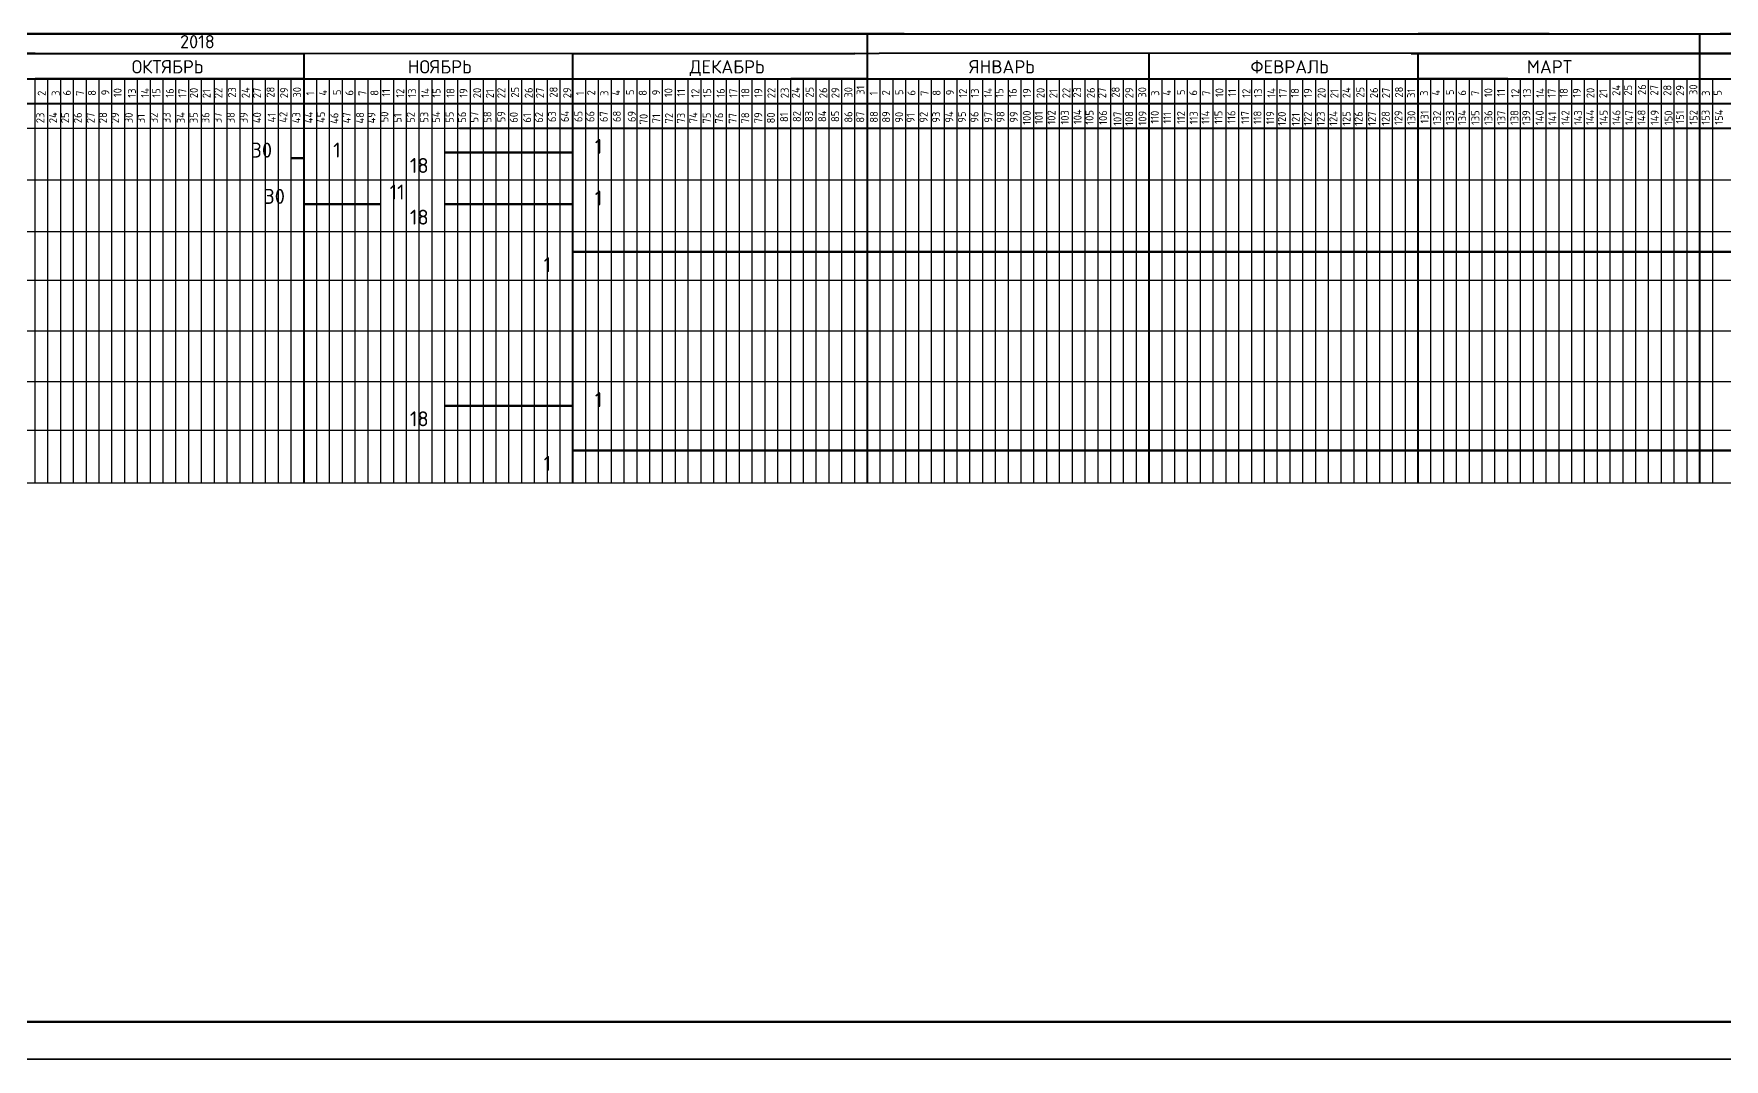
# Model space of a CAD drawing. Header units: millimetres. Extents: x -782 to 10910, y 3841 to 13237.
# Drawn here: x 244.6 to 470.3, y 4163.8 to 4300.7 of the extents above; entities that cross this region are included whole.
import ezdxf

# ---------------------------------------------------------------- set-up
doc = ezdxf.new("R2010")
doc.units = ezdxf.units.MM
doc.layers.add('05', color=7, linetype='Continuous', lineweight=50)
doc.layers.add('Штампы&Таблицы', color=1, linetype='Continuous', lineweight=70)
doc.layers.add('1STAIR2D', color=30, linetype='Continuous')
doc.layers.add('A0-08', color=101, linetype='Continuous')
doc.styles.add('GOST-2.304_Type-B', font='GOST_Common.ttf')
doc.styles.get("Standard").update_dxf_attribs({"font": 'isocpeur.ttf'})

msp = doc.modelspace()

# ---------------------------------------------------------------- linework, layer by layer
at = {"lineweight": 50}
for p, q in [((299.51445, 4284.834317), (316.614175, 4284.834317)), ((278.994779, 4284.108572), (280.704752, 4284.108572)), ((280.704752, 4277.932654), (290.964587, 4277.932654)), ((299.51445, 4277.932731), (316.614175, 4277.932731)), ((316.614175, 4271.583082), (585.079337, 4271.583082)), ((299.514575, 4251.009559), (316.6143, 4251.009559)), ((316.614273, 4245.060065), (482.481512, 4245.060065))]:
    msp.add_line(p, q, dxfattribs=at)
at = {"lineweight": 30}
for p, q in [((157.457161, 4281.186701), (950.5617, 4281.189941)), ((157.457129, 4274.284535), (950.5617, 4274.287774)), ((157.457161, 4267.793697), (950.5617, 4267.796936)), ((157.457161, 4261.02864), (950.5617, 4261.031579)), ((157.457161, 4254.263583), (950.5617, 4254.266522)), ((157.457161, 4254.263583), (950.5617, 4254.266522)), ((157.457161, 4247.761578), (950.5617, 4247.764517)), ((157.457161, 4240.733469), (950.5617, 4240.736408)), ((157.457161, 4240.733469), (950.5617, 4240.733469))]:
    msp.add_line(p, q, dxfattribs=at)
at = {"layer": '05'}
for p, q in [((231.742372, 4300.700227), (360.826029, 4300.700227)), ((231.742372, 4300.700227), (360.826029, 4300.700227)), ((429.472363, 4300.700227), (446.961224, 4300.700227)), ((429.472363, 4300.700227), (446.961224, 4300.700227)), ((207.175932, 4298.079146), (244.795328, 4298.079146)), ((244.795328, 4298.079146), (280.704752, 4298.047202)), ((316.614175, 4298.047202), (354.233571, 4298.079146)), ((469.810245, 4298.079146), (428.550137, 4298.079146)), ((244.795328, 4294.706461), (280.704752, 4294.706461)), ((345.683708, 4294.706461), (355.943544, 4294.706461)), ((429.472363, 4294.706461), (441.442171, 4294.706461))]:
    msp.add_line(p, q, dxfattribs=at)
at = {"layer": '1STAIR2D', "color": 0, "lineweight": 100}
msp.add_line((146.107131, 4168.787824), (961.107131, 4168.787824), dxfattribs=at)
at = {"layer": '1STAIR2D', "color": 0}
msp.add_line((126.107131, 4163.787824), (966.107131, 4163.787824), dxfattribs=at)
at = {"layer": 'A0-08', "color": 0, "lineweight": 40}
for p, q in [((207.753531, 4300.700227), (469.810245, 4300.700227)), ((207.753531, 4300.700227), (469.810245, 4300.700227)), ((207.753531, 4300.700227), (469.810245, 4300.700227)), ((207.753531, 4300.700227), (469.810245, 4300.700227)), ((231.742372, 4300.700227), (950.5617, 4300.700227)), ((231.742372, 4300.700227), (950.5617, 4300.700227)), ((260.661326, 4300.700227), (950.5617, 4300.700227)), ((260.661326, 4300.700227), (950.5617, 4300.700227)), ((355.943544, 4240.734204), (355.943544, 4300.700227)), ((467.091759, 4240.734616), (467.091759, 4300.700227)), ((499.001816, 4300.700227), (469.810245, 4300.700227)), ((499.001816, 4300.700227), (469.810245, 4300.700227)), ((226.027069, 4298.079146), (950.5617, 4298.255806)), ((226.027069, 4298.079146), (950.5617, 4298.255806)), ((280.704752, 4240.733926), (280.704752, 4298.047202)), ((316.614175, 4240.734059), (316.614175, 4298.047202)), ((393.56294, 4240.734344), (393.56294, 4298.047202)), ((429.472363, 4240.734477), (429.472363, 4298.047202)), ((429.472363, 4240.734477), (429.472363, 4298.047202)), ((469.810245, 4298.079146), (499.001816, 4298.079146)), ((207.175932, 4294.706461), (499.001816, 4294.706461)), ((207.175932, 4294.706461), (499.001816, 4294.706461)), ((233.736564, 4294.706461), (503.001183, 4294.706461)), ((233.736564, 4294.706461), (503.001183, 4294.706461)), ((265.549074, 4294.706461), (503.001183, 4294.706461)), ((265.549074, 4294.706461), (503.001183, 4294.706461)), ((301.458498, 4294.706461), (503.001183, 4294.706461)), ((301.458498, 4294.706461), (950.5617, 4294.706461)), ((207.175932, 4291.397664), (950.5617, 4291.397664)), ((301.458498, 4288.088867), (950.5617, 4288.088867))]:
    msp.add_line(p, q, dxfattribs=at)
at = {"layer": 'A0-08', "color": 0, "lineweight": 25}
for p, q in [((244.795328, 4240.733792), (244.795328, 4294.706461)), ((246.505301, 4240.733799), (246.505301, 4294.706461)), ((248.215273, 4240.733805), (248.215273, 4294.706461)), ((249.925246, 4240.733811), (249.925246, 4294.706461)), ((251.635218, 4240.733818), (251.635218, 4294.706461)), ((253.345191, 4240.733824), (253.345191, 4294.706461)), ((255.055163, 4240.73383), (255.055163, 4294.706461)), ((256.765136, 4240.733837), (256.765136, 4294.706461)), ((258.475108, 4240.733843), (258.475108, 4294.706461)), ((260.185081, 4240.733849), (260.185081, 4294.706461)), ((261.895053, 4240.733856), (261.895053, 4294.706461)), ((263.605026, 4240.733862), (263.605026, 4294.706461)), ((265.314999, 4240.733868), (265.314999, 4294.706461)), ((267.024971, 4240.733875), (267.024971, 4294.706461)), ((268.734944, 4240.733881), (268.734944, 4294.706461)), ((270.444916, 4240.733887), (270.444916, 4294.706461)), ((272.154889, 4240.733894), (272.154889, 4294.706461)), ((273.864861, 4240.7339), (273.864861, 4294.706461)), ((275.574834, 4240.733906), (275.574834, 4294.706461)), ((277.284806, 4240.733913), (277.284806, 4294.706461)), ((278.994779, 4240.733919), (278.994779, 4294.706461)), ((280.704752, 4240.733926), (280.704752, 4294.706461)), ((280.704752, 4240.733926), (280.704752, 4294.706461)), ((282.414724, 4240.733932), (282.414724, 4294.706461)), ((284.124697, 4240.733938), (284.124697, 4294.706461)), ((285.834669, 4240.733945), (285.834669, 4294.706461)), ((287.544642, 4240.733951), (287.544642, 4294.706461)), ((289.254614, 4240.733957), (289.254614, 4294.706461)), ((290.964587, 4240.733964), (290.964587, 4294.706461)), ((292.674559, 4240.73397), (292.674559, 4294.706461)), ((294.384532, 4240.733976), (294.384532, 4294.706461)), ((296.094504, 4240.733983), (296.094504, 4294.706461)), ((297.804477, 4240.733989), (297.804477, 4294.706461)), ((299.51445, 4240.733995), (299.51445, 4294.706461)), ((301.224422, 4240.734002), (301.224422, 4294.706461)), ((302.934395, 4240.734008), (302.934395, 4294.706461)), ((304.644367, 4240.734014), (304.644367, 4294.706461)), ((306.35434, 4240.734021), (306.35434, 4294.706461)), ((308.064312, 4240.734027), (308.064312, 4294.706461)), ((309.774285, 4240.734033), (309.774285, 4294.706461)), ((311.484257, 4240.73404), (311.484257, 4294.706461)), ((313.19423, 4240.734046), (313.19423, 4294.706461)), ((314.904203, 4240.734052), (314.904203, 4294.706461)), ((316.614175, 4240.734059), (316.614175, 4294.706461)), ((316.614175, 4240.734059), (316.614175, 4294.706461)), ((318.324148, 4240.734065), (318.324148, 4294.706461)), ((320.03412, 4240.734071), (320.03412, 4294.706461)), ((321.744093, 4240.734078), (321.744093, 4294.706461)), ((323.454065, 4240.734084), (323.454065, 4294.706461)), ((325.164038, 4240.73409), (325.164038, 4294.706461)), ((326.87401, 4240.734097), (326.87401, 4294.706461)), ((328.583983, 4240.734103), (328.583983, 4294.706461)), ((330.293955, 4240.734109), (330.293955, 4294.706461)), ((332.003928, 4240.734116), (332.003928, 4294.706461)), ((333.713901, 4240.734122), (333.713901, 4294.706461)), ((335.423873, 4240.734128), (335.423873, 4294.706461)), ((337.133846, 4240.734135), (337.133846, 4294.706461)), ((338.843818, 4240.734141), (338.843818, 4294.706461)), ((340.553791, 4240.734147), (340.553791, 4294.706461)), ((342.263763, 4240.734154), (342.263763, 4294.706461)), ((343.973736, 4240.73416), (343.973736, 4294.706461)), ((345.683708, 4240.734166), (345.683708, 4294.706461)), ((347.393681, 4240.734173), (347.393681, 4294.706461)), ((349.103654, 4240.734179), (349.103654, 4294.706461)), ((350.813626, 4240.734185), (350.813626, 4294.706461)), ((352.523599, 4240.734192), (352.523599, 4294.706461)), ((354.233571, 4240.734198), (354.233571, 4294.706461)), ((355.943544, 4240.734204), (355.943544, 4294.706461)), ((357.653516, 4240.734211), (357.653516, 4294.706461)), ((359.363489, 4240.734217), (359.363489, 4294.706461)), ((361.073461, 4240.734223), (361.073461, 4294.706461)), ((362.783434, 4240.73423), (362.783434, 4294.706461)), ((364.493406, 4240.734236), (364.493406, 4294.706461)), ((366.203379, 4240.734242), (366.203379, 4294.706461)), ((367.913352, 4240.734249), (367.913352, 4294.706461)), ((369.623324, 4240.734255), (369.623324, 4294.706461)), ((371.333297, 4240.734261), (371.333297, 4294.706461)), ((373.043269, 4240.734268), (373.043269, 4294.706461)), ((374.753242, 4240.734274), (374.753242, 4294.706461)), ((376.463214, 4240.73428), (376.463214, 4294.706461)), ((378.173187, 4240.734287), (378.173187, 4294.706461)), ((379.883159, 4240.734293), (379.883159, 4294.706461)), ((381.593132, 4240.734299), (381.593132, 4294.706461)), ((383.303105, 4240.734306), (383.303105, 4294.706461)), ((385.013077, 4240.734312), (385.013077, 4294.706461)), ((386.72305, 4240.734318), (386.72305, 4294.706461)), ((388.433022, 4240.734325), (388.433022, 4294.706461)), ((390.142995, 4240.734331), (390.142995, 4294.706461)), ((390.142995, 4240.734331), (390.142995, 4294.706461)), ((391.852967, 4240.734337), (391.852967, 4294.706461)), ((393.56294, 4240.734344), (393.56294, 4294.706461)), ((395.272912, 4240.73435), (395.272912, 4294.706461)), ((396.982885, 4240.734356), (396.982885, 4294.706461)), ((398.692857, 4240.734363), (398.692857, 4294.706461)), ((400.40283, 4240.734369), (400.40283, 4294.706461)), ((400.40283, 4240.734369), (400.40283, 4294.706461)), ((402.112803, 4240.734375), (402.112803, 4294.706461)), ((403.822775, 4240.734382), (403.822775, 4294.706461)), ((405.532748, 4240.734388), (405.532748, 4294.706461)), ((407.24272, 4240.734394), (407.24272, 4294.706461)), ((408.952693, 4240.734401), (408.952693, 4294.706461)), ((410.662665, 4240.734407), (410.662665, 4294.706461)), ((412.372638, 4240.734413), (412.372638, 4294.706461)), ((414.08261, 4240.73442), (414.08261, 4294.706461)), ((415.792583, 4240.734426), (415.792583, 4294.706461)), ((417.502555, 4240.734432), (417.502555, 4294.706461)), ((419.212528, 4240.734439), (419.212528, 4294.706461)), ((420.922501, 4240.734445), (420.922501, 4294.706461)), ((422.632473, 4240.734451), (422.632473, 4294.706461)), ((424.342446, 4240.734458), (424.342446, 4294.706461)), ((426.052418, 4240.734464), (426.052418, 4294.706461)), ((426.052418, 4240.734464), (426.052418, 4294.706461)), ((427.762391, 4240.73447), (427.762391, 4294.706461)), ((427.762391, 4240.73447), (427.762391, 4294.706461)), ((429.472363, 4240.734477), (429.472363, 4294.706461)), ((429.472363, 4240.734477), (429.472363, 4294.706461)), ((429.472363, 4240.734477), (429.472363, 4294.701578)), ((431.182336, 4240.734483), (431.182336, 4294.706461)), ((431.182336, 4240.734483), (431.182336, 4294.706461)), ((432.892308, 4240.734489), (432.892308, 4294.706461)), ((432.892308, 4240.734489), (432.892308, 4294.706461)), ((434.602281, 4240.734496), (434.602281, 4294.706461)), ((434.602281, 4240.734496), (434.602281, 4294.706461)), ((436.312254, 4240.734502), (436.312254, 4294.706461)), ((436.312254, 4240.734502), (436.312254, 4294.706461)), ((438.022226, 4240.734508), (438.022226, 4294.706461)), ((438.022226, 4240.734508), (438.022226, 4294.706461)), ((439.732199, 4240.734515), (439.732199, 4294.706461)), ((441.442171, 4240.734521), (441.442171, 4294.706461)), ((443.152144, 4240.734527), (443.152144, 4294.706461)), ((444.862116, 4240.734534), (444.862116, 4294.706461)), ((446.572089, 4240.73454), (446.572089, 4294.706461)), ((448.282061, 4240.734546), (448.282061, 4294.706461)), ((449.992034, 4240.734553), (449.992034, 4294.706461)), ((451.702006, 4240.734559), (451.702006, 4294.706461)), ((453.411979, 4240.734565), (453.411979, 4294.706461)), ((455.121952, 4240.734572), (455.121952, 4294.706461)), ((456.831924, 4240.734578), (456.831924, 4294.706461)), ((458.541897, 4240.734584), (458.541897, 4294.706461)), ((460.251869, 4240.734591), (460.251869, 4294.706461)), ((461.961842, 4240.734597), (461.961842, 4294.706461)), ((463.671814, 4240.734603), (463.671814, 4294.706461)), ((465.381787, 4240.73461), (465.381787, 4294.706461)), ((467.091759, 4240.734616), (467.091759, 4294.706461)), ((468.801732, 4240.734623), (468.801732, 4294.706461)), ((207.175932, 4291.397664), (503.001183, 4291.397664)), ((244.795328, 4291.397664), (316.614175, 4291.397664)), ((345.683708, 4291.397664), (369.623324, 4291.397664)), ((429.472363, 4291.397664), (467.091759, 4291.397664)), ((209.463504, 4288.088867), (503.001183, 4288.088867)), ((233.736564, 4288.088867), (503.001183, 4288.088867)), ((244.795328, 4288.088867), (245.650314, 4288.088867)), ((261.448612, 4288.088867), (503.001183, 4288.088867)), ((261.448612, 4288.088867), (503.001183, 4288.088867)), ((301.458498, 4288.088867), (503.001183, 4288.088867)), ((316.614175, 4288.088867), (357.653516, 4288.088867)), ((429.472363, 4288.088867), (441.442171, 4288.088867))]:
    msp.add_line(p, q, dxfattribs=at)
at = {"layer": 'Штампы&Таблицы', "color": 0, "lineweight": 25}
msp.add_line((966.107278, 4163.788007), (125.107278, 4163.788007), dxfattribs=at)

# ---------------------------------------------------------------- texts
for s, p in [('2018', (264.145051, 4298.759942)), ('ОКТЯБРЬ', (257.697779, 4295.41085)), ('НОЯБРЬ', (294.562022, 4295.41085)), ('ДЕКАБРЬ', (332.181418, 4295.41085)), ('ЯНВАРЬ', (369.523029, 4295.41085)), ('ФЕВРАЛЬ', (407.081439, 4295.41085)), ('МАРТ', (443.991094, 4295.41085))]:
    msp.add_text(s, height=1.7683557).set_placement(p)
at = {"char_height": 2, "width": 12.36883474, "attachment_point": 5}
for s, insert in [('1', (320.03412, 4285.680955)), ('30', (275.057163, 4285.165554)), ('1', (285.09678, 4285.181234)), ('18', (296.094504, 4283.118468)), ('30', (276.767136, 4278.989636)), ('11', (293.130759, 4279.571752)), ('1', (320.03412, 4278.779369)), ('18', (296.094504, 4276.216882)), ('1', (313.19423, 4269.867233)), ('1', (320.034246, 4251.856196)), ('18', (296.09463, 4249.29371)), ('1', (313.194328, 4243.344216))]:
    msp.add_mtext(s, dxfattribs=dict(at, insert=insert))
at = {"layer": 'A0-08', "color": 0, "lineweight": 25, "style": 'GOST-2.304_Type-B'}
for s, height, p in [('10', 1.0687328, (256.340718, 4292.24102)), ('13', 1.0687328, (258.251412, 4292.170237)), ('14', 1.0687328, (260.010427, 4292.170237)), ('15', 1.0687328, (261.516709, 4292.170237)), ('16', 1.0687328, (263.312566, 4292.170237)), ('17', 1.0687328, (265.002291, 4292.170237)), ('20', 1.0687328, (266.521945, 4292.104035)), ('22', 1.0687328, (269.781456, 4292.104035)), ('23', 1.0687328, (271.623705, 4292.170237)), ('24', 1.0687328, (273.443869, 4292.104035)), ('27', 1.0687328, (274.965565, 4292.104035)), ('28', 1.0687328, (276.761286, 4292.170237)), ('29', 1.0687328, (278.581449, 4292.104035)), ('30', 1.0687328, (280.307283, 4292.179929)), ('12', 1.0687328, (294.078038, 4292.170237)), ('13', 1.0687328, (295.662855, 4292.170237)), ('14', 1.0687328, (297.42187, 4292.170237)), ('15', 1.0687328, (298.928152, 4292.170237)), ('18', 1.0687328, (300.791708, 4292.170237)), ('19', 1.0687328, (302.533694, 4292.170237)), ('20', 1.0687328, (304.353858, 4292.104035)), ('22', 1.0687328, (307.576061, 4292.104035)), ('25', 1.0687328, (309.41831, 4292.170237)), ('26', 1.0687328, (311.238474, 4292.104035)), ('27', 1.0687328, (312.76017, 4292.104035)), ('28', 1.0687328, (314.555891, 4292.170237)), ('29', 1.0687328, (316.376055, 4292.104035)), ('10', 1.0687328, (329.891856, 4292.24102)), ('12', 1.0687328, (333.476902, 4292.170237)), ('15', 1.0687328, (335.071182, 4292.170237)), ('16', 1.0687328, (336.867039, 4292.170237)), ('17', 1.0687328, (338.556764, 4292.170237)), ('18', 1.0687328, (340.159391, 4292.170237)), ('19', 1.0687328, (341.901377, 4292.170237)), ('22', 1.0687328, (343.648084, 4292.104035)), ('23', 1.0687328, (345.421102, 4292.104035)), ('24', 1.0687328, (346.90543, 4292.104035)), ('25', 1.0687328, (348.747679, 4292.170237)), ('26', 1.0687328, (350.567843, 4292.104035)), ('29', 1.0687328, (352.194408, 4292.104035)), ('30', 1.0687328, (353.920242, 4292.179929)), ('30', 1.0687328, (353.920242, 4292.179929)), ('31', 1.0687328, (355.546075, 4292.553632)), ('31', 1.0687328, (355.546075, 4292.553632)), ('12', 1.0687328, (369.229701, 4292.170237)), ('13', 1.0687328, (370.814518, 4292.170237)), ('14', 1.0687328, (372.573533, 4292.170237)), ('15', 1.0687328, (374.079815, 4292.170237)), ('16', 1.0687328, (375.875672, 4292.170237)), ('19', 1.0687328, (377.766736, 4292.170237)), ('20', 1.0687328, (379.5869, 4292.104035)), ('22', 1.0687328, (383.029742, 4292.104035)), ('23', 1.0687328, (384.472977, 4292.170237)), ('26', 1.0687328, (386.293141, 4292.104035)), ('27', 1.0687328, (387.814837, 4292.104035)), ('28', 1.0687328, (389.610558, 4292.170237)), ('29', 1.0687328, (391.430722, 4292.104035)), ('30', 1.0687328, (393.165471, 4292.174015)), ('10', 1.0687328, (403.470238, 4292.24102)), ('12', 1.0687328, (407.055284, 4292.170237)), ('13', 1.0687328, (408.640101, 4292.170237)), ('14', 1.0687328, (410.399116, 4292.170237)), ('17', 1.0687328, (411.942244, 4292.170237)), ('18', 1.0687328, (413.544871, 4292.170237)), ('19', 1.0687328, (415.286857, 4292.170237)), ('20', 1.0687328, (417.107021, 4292.104035)), ('24', 1.0687328, (420.434249, 4292.104035)), ('25', 1.0687328, (422.276499, 4292.170237)), ('26', 1.0687328, (424.096663, 4292.104035)), ('27', 1.0687328, (425.723228, 4292.104035)), ('28', 1.0687328, (427.449061, 4292.179929)), ('31', 1.0687328, (429.074895, 4292.135754)), ('10', 1.0687328, (439.379661, 4292.24102)), ('12', 1.0687328, (442.964707, 4292.170237)), ('13', 1.0687328, (444.549524, 4292.170237)), ('14', 1.0687328, (446.308539, 4292.170237)), ('17', 1.0687328, (447.851668, 4292.170237)), ('18', 1.0687328, (449.454295, 4292.170237)), ('19', 1.0687328, (451.196281, 4292.170237)), ('20', 1.0687328, (453.016445, 4292.104035)), ('24', 1.0687328, (456.454342, 4292.414473)), ('25', 1.0687328, (458.026721, 4292.445544)), ('26', 1.0687328, (459.890652, 4292.526579)), ('27', 1.0687328, (461.529115, 4292.456673)), ('28', 1.0687328, (463.272559, 4292.421719)), ('29', 1.0687328, (464.982531, 4292.421719)), ('30', 1.0687328, (466.746757, 4292.526579)), ('2', 1.068733, (246.20423, 4292.414473)), ('3', 1.068733, (248.082069, 4292.414473)), ('6', 1.068733, (249.563652, 4292.456673)), ('7', 1.068733, (251.307095, 4292.421719)), ('8', 1.068733, (252.914631, 4292.427775)), ('9', 1.068733, (254.705579, 4292.490027)), ('21', 1.0687328, (268.222337, 4292.104035)), ('1', 1.068733, (282.0646, 4292.476617)), ('4', 1.068733, (283.78368, 4292.445544)), ('5', 1.068733, (285.647611, 4292.526579)), ('6', 1.068733, (287.286074, 4292.456673)), ('7', 1.068733, (289.029518, 4292.421719)), ('8', 1.068733, (290.637053, 4292.427775)), ('11', 1.0687328, (292.190455, 4292.303271)), ('21', 1.0687328, (306.05425, 4292.104035)), ('1', 1.068733, (318.104255, 4292.476617)), ('2', 1.068733, (319.580233, 4292.476617)), ('3', 1.068733, (321.339259, 4292.414473)), ('4', 1.068733, (322.911638, 4292.445544)), ('5', 1.068733, (324.775569, 4292.526579)), ('8', 1.068733, (326.465769, 4292.427775)), ('9', 1.068733, (328.256717, 4292.490027)), ('11', 1.0687328, (331.589319, 4292.303271)), ('1', 1.068733, (357.303392, 4292.476617)), ('1', 1.068733, (357.303392, 4292.476617)), ('2', 1.068733, (358.936661, 4292.476617)), ('2', 1.068733, (358.936661, 4292.476617)), ('5', 1.068733, (360.711378, 4292.526579)), ('5', 1.068733, (360.711378, 4292.526579)), ('6', 1.068733, (362.349841, 4292.456673)), ('6', 1.068733, (362.349841, 4292.456673)), ('7', 1.068733, (364.093284, 4292.421719)), ('7', 1.068733, (364.093284, 4292.421719)), ('8', 1.068733, (365.70082, 4292.427775)), ('8', 1.068733, (365.70082, 4292.427775)), ('9', 1.068733, (367.491768, 4292.490027)), ('21', 1.0687328, (381.287292, 4292.104035)), ('3', 1.068733, (394.895331, 4292.414473)), ('4', 1.068733, (396.46771, 4292.445544)), ('5', 1.068733, (398.331641, 4292.526579)), ('6', 1.068733, (399.970103, 4292.456673)), ('7', 1.068733, (401.713547, 4292.421719)), ('11', 1.0687328, (405.167701, 4292.303271)), ('21', 1.0687328, (418.807413, 4292.104035)), ('3', 1.068733, (430.804754, 4292.414473)), ('4', 1.068733, (432.377133, 4292.445544)), ('5', 1.068733, (434.241064, 4292.526579)), ('6', 1.068733, (435.879527, 4292.456673)), ('7', 1.068733, (437.62297, 4292.421719)), ('11', 1.0687328, (441.077124, 4292.303271)), ('21', 1.0687328, (454.716836, 4292.104035)), ('3', 1.068733, (468.42415, 4292.414473)), ('5', 1.068733, (469.996529, 4292.445544)), ('23', 1.0687328, (246.016834, 4288.766608)), ('24', 1.0687328, (247.736867, 4288.766608)), ('25', 1.0687328, (249.33226, 4288.766608)), ('26', 1.0687328, (251.027365, 4288.766608)), ('27', 1.0687328, (252.747398, 4288.766608)), ('28', 1.0687328, (254.392646, 4288.766608)), ('29', 1.0687328, (255.999159, 4288.766608)), ('30', 1.0687328, (257.823644, 4288.766608)), ('31', 1.0687328, (259.445409, 4288.766608)), ('32', 1.0687328, (261.163467, 4288.766608)), ('33', 1.0687328, (262.878796, 4288.766608)), ('34', 1.0687328, (264.784499, 4288.766608)), ('35', 1.0687328, (266.499827, 4288.766608)), ('36', 1.0687328, (268.074811, 4288.766608)), ('37', 1.0687328, (269.696576, 4288.766608)), ('38', 1.0687328, (271.443092, 4288.766608)), ('39', 1.0687328, (273.174015, 4288.766608)), ('40', 1.0687328, (274.982906, 4288.766608)), ('41', 1.0687328, (276.917554, 4288.865701)), ('42', 1.0687328, (278.474386, 4288.823442)), ('43', 1.0687328, (280.203056, 4288.750707)), ('44', 1.0687328, (281.878261, 4288.751407)), ('45', 1.0687328, (283.496503, 4288.796298)), ('46', 1.0687328, (285.297856, 4288.664207)), ('47', 1.0687328, (286.931272, 4288.739432)), ('48', 1.0687328, (288.728816, 4288.711029)), ('49', 1.0687328, (290.246651, 4288.739432)), ('50', 1.0687328, (291.958635, 4288.881451)), ('51', 1.0687328, (293.723265, 4288.823442)), ('52', 1.0687328, (295.480843, 4288.823442)), ('53', 1.0687328, (297.288961, 4288.823442)), ('54', 1.0687328, (298.869287, 4288.823442)), ('55', 1.0687328, (300.677405, 4288.823442)), ('56', 1.0687328, (302.343359, 4288.823442)), ('57', 1.0687328, (303.971295, 4288.849405)), ('58', 1.0687328, (305.733124, 4288.829521)), ('59', 1.0687328, (307.583741, 4288.888715)), ('60', 1.0687328, (309.244627, 4288.830274)), ('61', 1.0687328, (311.024276, 4288.845849)), ('62', 1.0687328, (312.613524, 4288.823442)), ('63', 1.0687328, (314.362932, 4288.907001)), ('64', 1.0687328, (316.071849, 4288.907001)), ('65', 1.0687328, (317.873111, 4288.916436)), ('66', 1.0687328, (319.476783, 4288.916436)), ('67', 1.0687328, (321.261047, 4288.916436)), ('68', 1.0687328, (323.004597, 4288.916436)), ('69', 1.0687328, (324.999194, 4288.916436)), ('70', 1.0687328, (326.587515, 4288.605594)), ('71', 1.0687328, (328.272052, 4288.763814)), ('72', 1.0687328, (329.972622, 4288.729908)), ('73', 1.0687328, (331.576791, 4288.718493)), ('74', 1.0687328, (333.224487, 4288.752543)), ('75', 1.0687328, (335.01017, 4288.718935)), ('76', 1.0687328, (336.660016, 4288.718648)), ('77', 1.0687328, (338.489526, 4288.695947)), ('78', 1.0687328, (340.150275, 4288.718582)), ('79', 1.0687328, (341.891121, 4288.752809)), ('80', 1.0687328, (343.579051, 4288.733791)), ('81', 1.0687328, (345.340023, 4288.916436)), ('82', 1.0687328, (347.040276, 4288.916436)), ('83', 1.0687328, (348.653246, 4288.916436)), ('84', 1.0687328, (350.431293, 4288.916436)), ('85', 1.0687328, (352.157802, 4288.916436)), ('86', 1.0687328, (353.931603, 4288.837153)), ('87', 1.0687328, (355.507148, 4288.837153)), ('88', 1.0687328, (357.32711, 4288.837153)), ('89', 1.0687328, (358.964159, 4288.837153)), ('90', 1.0687328, (360.701771, 4288.837153)), ('91', 1.0687328, (362.235258, 4288.837153)), ('92', 1.0687328, (363.970962, 4288.837153)), ('93', 1.0687328, (365.641475, 4288.837153)), ('94', 1.0687328, (367.396351, 4288.837153)), ('95', 1.0687328, (369.081501, 4288.837153)), ('96', 1.0687328, (370.768771, 4288.837153)), ('97', 1.0687328, (372.60732, 4288.837153)), ('98', 1.0687328, (374.241915, 4288.837153)), ('99', 1.0687328, (376.011323, 4288.837153)), ('100', 1.0687328, (377.748962, 4288.55187)), ('101', 1.0687328, (379.349854, 4288.63603)), ('102', 1.0687328, (381.051856, 4288.585533)), ('103', 1.0687328, (382.823652, 4288.586091)), ('104', 1.0687328, (384.525654, 4288.636587)), ('105', 1.0687328, (386.126546, 4288.569259)), ('106', 1.0687328, (387.929657, 4288.552427)), ('107', 1.0687328, (389.859474, 4288.410766)), ('108', 1.0687328, (391.41929, 4288.410766)), ('109', 1.0687328, (393.196229, 4288.462896)), ('110', 1.0687328, (394.837639, 4288.7186)), ('111', 1.0687328, (396.49617, 4288.71863)), ('112', 1.0687328, (398.3484, 4288.658464)), ('113', 1.0687328, (400.036358, 4288.628909)), ('114', 1.0687328, (401.602474, 4288.64395)), ('115', 1.0687328, (403.336465, 4288.674121)), ('116', 1.0687328, (405.069707, 4288.704497)), ('117', 1.0687328, (406.90688, 4288.659373)), ('118', 1.0687328, (408.550232, 4288.629554)), ('119', 1.0687328, (410.253284, 4288.599823)), ('120', 1.0687328, (411.80551, 4288.410766)), ('121', 1.0687328, (413.660496, 4288.410766)), ('122', 1.0687328, (415.272205, 4288.410766)), ('123', 1.0687328, (417.005551, 4288.410766)), ('124', 1.0687328, (418.678079, 4288.410766)), ('125', 1.0687328, (420.441836, 4288.410766)), ('126', 1.0687328, (422.053545, 4288.410766)), ('127', 1.0687328, (423.847711, 4288.410766)), ('128', 1.0687328, (425.672288, 4288.410766)), ('129', 1.0687328, (427.376736, 4288.513773)), ('129', 1.0687328, (427.376736, 4288.513773)), ('130', 1.0687328, (429.102676, 4288.513773)), ('130', 1.0687328, (429.102676, 4288.513773)), ('131', 1.0687328, (430.862793, 4288.732395)), ('131', 1.0687328, (430.862793, 4288.732395)), ('132', 1.0687328, (432.537468, 4288.513773)), ('132', 1.0687328, (432.537468, 4288.513773)), ('133', 1.0687328, (434.246319, 4288.513773)), ('133', 1.0687328, (434.246319, 4288.513773)), ('134', 1.0687328, (435.886816, 4288.513773)), ('134', 1.0687328, (435.886816, 4288.513773)), ('135', 1.0687328, (437.646934, 4288.513773)), ('135', 1.0687328, (437.646934, 4288.513773)), ('136', 1.0687328, (439.392355, 4288.513773)), ('136', 1.0687328, (439.392355, 4288.513773)), ('137', 1.0687328, (441.112193, 4288.513773)), ('138', 1.0687328, (442.86151, 4288.513773)), ('139', 1.0687328, (444.441454, 4288.513773)), ('140', 1.0687328, (446.229217, 4288.513773)), ('141', 1.0687328, (447.920864, 4288.513773)), ('142', 1.0687328, (449.673451, 4288.513773)), ('143', 1.0687328, (451.365098, 4288.513773)), ('144', 1.0687328, (452.960629, 4288.513773)), ('145', 1.0687328, (454.771664, 4288.513773)), ('146', 1.0687328, (456.482534, 4288.513773)), ('147', 1.0687328, (458.193405, 4288.513773)), ('148', 1.0687328, (459.827381, 4288.513773)), ('149', 1.0687328, (461.595922, 4288.513773)), ('150', 1.0687328, (463.438076, 4288.513773)), ('151', 1.0687328, (464.963673, 4288.708019)), ('152', 1.0687328, (466.777931, 4288.571308)), ('153', 1.0687328, (468.395575, 4288.571308)), ('154', 1.0687328, (470.163979, 4288.571308))]:
    msp.add_text(s, height=height, rotation=90, dxfattribs=at).set_placement(p)

doc.saveas('drawing.dxf')
